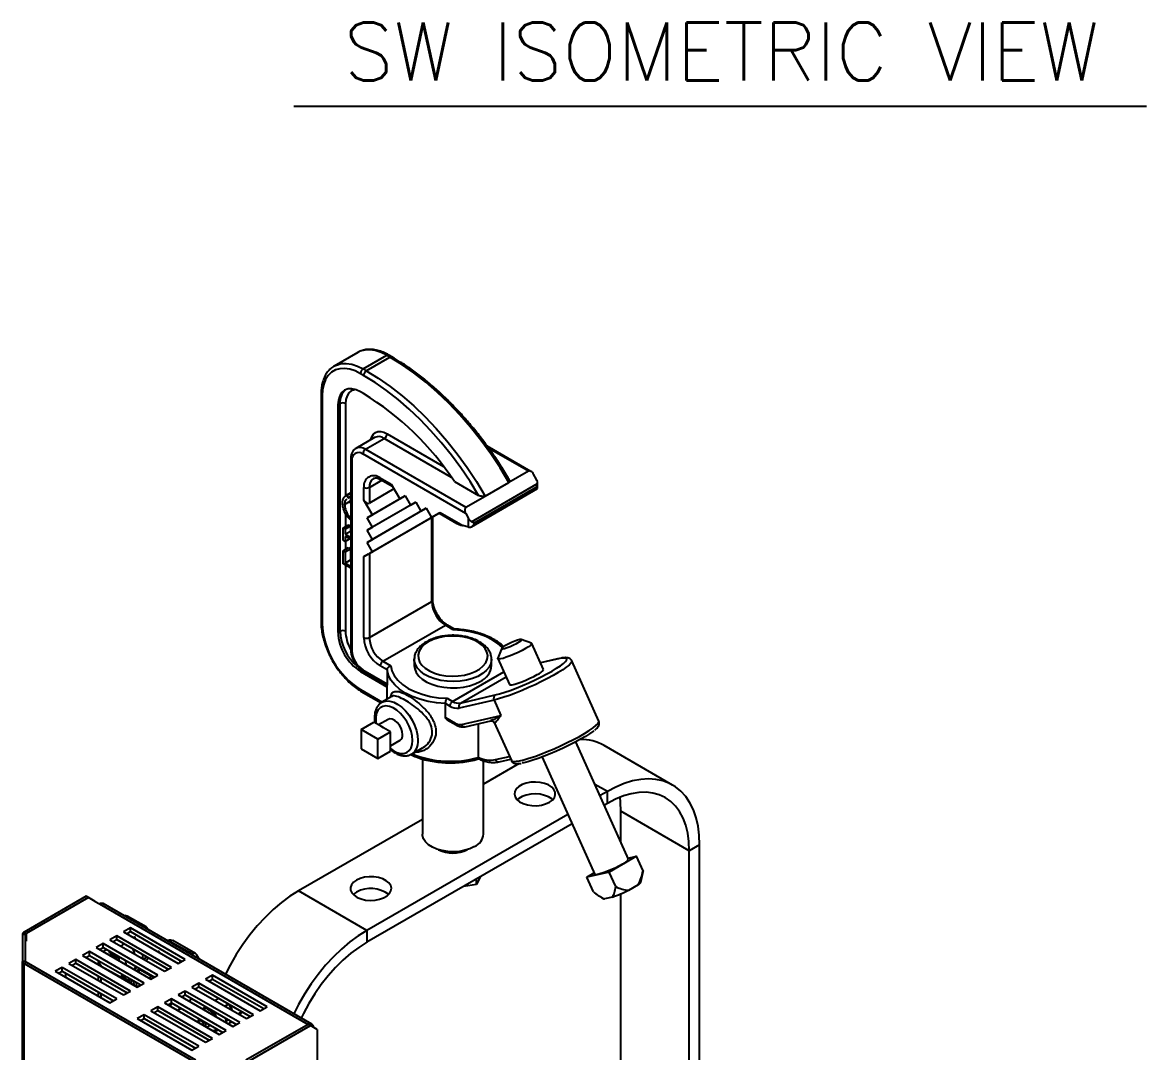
# Model space of a CAD drawing. Extents: x 7 to 135, y 3 to 97.
# Drawn here: x 10.19 to 24.73, y 82.47 to 95.78 of the extents above; entities that cross this region are included whole.
import ezdxf
from ezdxf.enums import TextEntityAlignment as Align

# ---------------------------------------------------------------- set-up
doc = ezdxf.new("R2010")
doc.units = 0
doc.header["$MEASUREMENT"] = 0
doc.layers.add('OBJECT', color=7, linetype='CONTINUOUS')
doc.styles.get("Standard").update_dxf_attribs({"font": 'SIMPLEX'})

msp = doc.modelspace()

# ---------------------------------------------------------------- linework, layer by layer
at = {"layer": 'OBJECT', "color": 1}
msp.add_line((13.697, 94.7), (24.729, 94.7), dxfattribs=at)
at = {"layer": 'OBJECT'}
for p, q in [((14.527, 91.514), (14.221, 91.338)), ((14.596, 91.3), (14.902, 91.477)), ((14.942, 91.454), (14.902, 91.477)), ((14.967, 91.456), (14.927, 91.479)), ((14.636, 91.277), (14.942, 91.454)), ((14.601, 91.216), (14.561, 91.239)), ((14.596, 91.3), (14.636, 91.277)), ((14.051, 90.974), (14.051, 88.03)), ((14.066, 90.953), (14.066, 88.01)), ((14.601, 90.981), (14.561, 91.004)), ((14.296, 90.851), (14.269, 90.836)), ((14.269, 90.836), (14.269, 87.892)), ((14.296, 87.908), (14.296, 90.851)), ((14.367, 90.851), (14.367, 89.653)), ((14.904, 90.462), (15.635, 90.04)), ((14.743, 90.413), (14.501, 90.273)), ((14.626, 90.261), (14.868, 90.401)), ((15.74, 89.898), (14.868, 90.401)), ((16.766, 89.974), (16.199, 90.302)), ((15.922, 89.431), (14.59, 90.2)), ((14.626, 90.261), (15.924, 89.511)), ((16.732, 89.978), (16.221, 90.273)), ((14.434, 90.139), (14.434, 87.675)), ((14.449, 90.118), (14.449, 87.655)), ((14.816, 89.891), (14.957, 89.809)), ((14.826, 89.868), (14.972, 89.784)), ((16.732, 89.978), (16.481, 89.833)), ((16.838, 89.871), (16.8, 89.938)), ((14.604, 89.605), (14.604, 89.768)), ((14.675, 89.768), (14.837, 89.862)), ((14.675, 89.768), (14.675, 89.564)), ((14.993, 89.748), (14.675, 89.564)), ((14.957, 89.809), (15.068, 89.618)), ((15.776, 89.846), (16.089, 89.665)), ((15.995, 89.26), (16.852, 89.755)), ((15.996, 89.323), (16.852, 89.818)), ((16.838, 89.77), (16.03, 89.304)), ((16.03, 89.297), (16.838, 89.763)), ((16.175, 89.656), (16.481, 89.833)), ((16.838, 89.763), (16.838, 89.77)), ((16.852, 89.755), (16.852, 89.819)), ((14.355, 89.548), (14.426, 89.589)), ((14.434, 89.697), (14.368, 89.659)), ((14.383, 89.665), (14.434, 89.695)), ((14.383, 89.665), (14.399, 89.632)), ((14.399, 89.632), (14.392, 89.625)), ((14.399, 89.632), (14.434, 89.653)), ((14.434, 89.638), (14.426, 89.589)), ((14.426, 89.589), (14.434, 89.537)), ((14.714, 89.414), (14.604, 89.605)), ((15.137, 89.658), (14.645, 89.374)), ((15.275, 89.578), (14.645, 89.215)), ((15.137, 89.658), (14.714, 89.414)), ((15.275, 89.578), (14.714, 89.255)), ((15.068, 89.618), (15.137, 89.658)), ((15.137, 89.658), (15.068, 89.618)), ((15.137, 89.658), (15.206, 89.538)), ((15.206, 89.538), (15.275, 89.578)), ((15.275, 89.578), (15.206, 89.538)), ((15.275, 89.578), (15.343, 89.459)), ((15.924, 89.511), (16.175, 89.656)), ((14.367, 89.431), (14.367, 89.262)), ((15.412, 89.499), (14.645, 89.056)), ((15.412, 89.499), (14.714, 89.095)), ((15.577, 89.434), (14.714, 88.936)), ((15.343, 89.459), (15.412, 89.499)), ((15.412, 89.499), (15.343, 89.459)), ((15.412, 89.499), (15.481, 89.379)), ((15.481, 89.379), (15.592, 89.443)), ((15.577, 89.435), (15.481, 89.379)), ((15.577, 89.434), (15.497, 89.388)), ((15.577, 89.435), (15.805, 89.303)), ((15.592, 89.443), (15.885, 89.274)), ((15.922, 89.431), (15.959, 89.364)), ((14.335, 89.244), (14.406, 89.284)), ((14.406, 89.284), (14.433, 89.269)), ((14.645, 89.374), (14.714, 89.414)), ((14.714, 89.255), (14.645, 89.374)), ((15.482, 89.38), (14.675, 88.913)), ((15.482, 88.292), (15.482, 89.38)), ((15.497, 88.312), (15.497, 89.388)), ((15.959, 89.255), (15.959, 89.364)), ((16.03, 89.304), (16.03, 89.297)), ((14.335, 89.085), (14.335, 89.244)), ((14.335, 89.244), (14.362, 89.228)), ((14.362, 89.228), (14.433, 89.269)), ((14.362, 89.228), (14.362, 89.162)), ((14.362, 89.162), (14.433, 89.203)), ((14.362, 89.162), (14.434, 89.121)), ((14.433, 89.269), (14.433, 89.203)), ((14.433, 89.203), (14.434, 89.202)), ((14.645, 89.215), (14.714, 89.255)), ((14.714, 89.095), (14.645, 89.215)), ((15.959, 89.255), (15.885, 89.274)), ((14.362, 89.069), (14.335, 89.085)), ((14.434, 89.094), (14.362, 89.135)), ((14.362, 89.135), (14.362, 89.069)), ((14.362, 89.069), (14.419, 89.102)), ((14.367, 89.072), (14.367, 88.968)), ((14.645, 89.056), (14.714, 89.095)), ((14.714, 88.936), (14.645, 89.056)), ((14.335, 88.949), (14.406, 88.99)), ((14.335, 88.779), (14.335, 88.949)), ((14.335, 88.949), (14.362, 88.934)), ((14.362, 88.934), (14.433, 88.975)), ((14.362, 88.934), (14.362, 88.79)), ((14.406, 88.99), (14.433, 88.975)), ((14.433, 88.975), (14.433, 88.831)), ((14.604, 88.873), (14.714, 88.936)), ((14.604, 87.826), (14.604, 88.873)), ((14.675, 88.913), (14.675, 87.826)), ((14.434, 88.722), (14.335, 88.779)), ((14.362, 88.79), (14.433, 88.831)), ((14.362, 88.79), (14.434, 88.749)), ((14.367, 88.761), (14.367, 87.908)), ((14.433, 88.831), (14.434, 88.83)), ((14.675, 87.826), (15.482, 88.292)), ((14.851, 87.52), (15.659, 87.986)), ((15.761, 87.927), (15.659, 87.986)), ((15.777, 87.934), (15.684, 87.988)), ((14.296, 87.908), (14.269, 87.892)), ((16.389, 87.687), (16.338, 87.558)), ((16.772, 87.753), (16.641, 87.801)), ((16.926, 87.414), (16.776, 87.749)), ((15.256, 87.545), (15.256, 87.463)), ((16.256, 87.463), (16.256, 87.545)), ((16.338, 87.553), (16.488, 87.217)), ((17.12, 87.552), (16.888, 87.499)), ((17.111, 87.549), (16.889, 87.498)), ((14.588, 87.403), (14.561, 87.388)), ((14.59, 87.41), (14.905, 87.228)), ((14.905, 87.407), (14.816, 87.458)), ((14.851, 87.52), (14.954, 87.46)), ((14.905, 87.407), (14.905, 87.228)), ((17.644, 86.745), (17.294, 87.525)), ((14.561, 87.388), (14.903, 87.19)), ((14.601, 87.387), (14.904, 87.212)), ((15.751, 87), (16.414, 87.383)), ((15.853, 86.978), (16.443, 87.319)), ((14.561, 87.152), (14.84, 86.991)), ((14.571, 87.13), (14.827, 86.982)), ((14.903, 87.212), (14.903, 87.027)), ((14.83, 86.985), (14.837, 86.989)), ((14.964, 87.063), (14.837, 86.989)), ((15.66, 86.792), (15.66, 86.971)), ((15.716, 86.939), (15.66, 86.971)), ((15.682, 87.04), (15.751, 87)), ((16.288, 87.017), (15.837, 86.913)), ((15.853, 86.978), (16.304, 87.083)), ((16.288, 87.017), (16.377, 86.819)), ((15.868, 86.702), (16.377, 86.819)), ((14.568, 86.638), (14.731, 86.732)), ((14.822, 86.679), (14.731, 86.732)), ((14.917, 86.768), (14.792, 86.696)), ((14.857, 86.659), (14.822, 86.679)), ((15.66, 86.792), (15.787, 86.719)), ((15.682, 86.762), (15.797, 86.696)), ((15.915, 86.673), (16.246, 86.75)), ((16.081, 86.712), (16.081, 86.278)), ((16.281, 86.741), (16.28, 86.742)), ((16.281, 86.741), (16.29, 86.728)), ((16.29, 86.728), (16.512, 86.236)), ((16.294, 86.723), (16.29, 86.728)), ((14.786, 86.512), (14.568, 86.638)), ((14.568, 86.638), (14.568, 86.387)), ((14.786, 86.512), (14.948, 86.606)), ((14.948, 86.606), (14.857, 86.659)), ((14.948, 86.501), (14.948, 86.606)), ((14.568, 86.387), (14.786, 86.261)), ((14.786, 86.261), (14.786, 86.512)), ((14.948, 86.46), (14.948, 86.501)), ((14.948, 86.426), (15.073, 86.498)), ((14.948, 86.355), (14.948, 86.46)), ((15.224, 86.318), (15.363, 86.398)), ((18.029, 84.96), (17.347, 86.477)), ((18.598, 85.918), (17.714, 86.429)), ((14.786, 86.261), (14.948, 86.355)), ((15.361, 86.255), (15.361, 85.283)), ((16.082, 86.275), (16.081, 86.278)), ((16.151, 85.283), (16.151, 86.234)), ((16.308, 86.247), (16.488, 86.289)), ((16.354, 86.219), (16.504, 86.253)), ((16.909, 86.28), (17.591, 84.763)), ((16.613, 86.197), (16.151, 85.93)), ((17.754, 85.835), (17.594, 85.927)), ((17.754, 85.835), (17.66, 85.781)), ((17.754, 85.681), (17.754, 85.835)), ((17.754, 85.681), (17.715, 85.659)), ((17.242, 85.539), (14.642, 84.039)), ((18.814, 85.069), (17.93, 85.579)), ((17.93, 85.178), (17.93, 85.579)), ((15.361, 85.474), (13.758, 84.549)), ((17.297, 85.417), (14.642, 83.885)), ((18.947, 85.145), (18.814, 85.069)), ((18.814, 80.152), (18.814, 85.069)), ((18.947, 80.211), (18.947, 85.145)), ((18.131, 84.997), (17.778, 84.793)), ((18.023, 84.972), (18.131, 84.997)), ((18.216, 84.808), (18.131, 84.997)), ((17.778, 84.793), (17.488, 84.726)), ((17.488, 84.726), (17.583, 84.781)), ((17.863, 84.604), (17.778, 84.793)), ((18.188, 84.664), (18.211, 84.778)), ((18.216, 84.808), (18.209, 84.775)), ((16.062, 84.633), (15.892, 84.607)), ((16.108, 84.731), (16.062, 84.633)), ((16.062, 84.633), (16.062, 84.705)), ((17.573, 84.537), (17.488, 84.726)), ((18.154, 84.629), (18.027, 84.556)), ((14.642, 84.039), (13.758, 84.549)), ((17.93, 80.033), (17.93, 84.511)), ((11.013, 84.48), (10.208, 84.016)), ((11.041, 84.464), (10.237, 83.999)), ((11.041, 84.464), (11.013, 84.48)), ((11.129, 84.412), (11.041, 84.464)), ((11.129, 84.412), (11.186, 84.38)), ((11.186, 84.38), (13.884, 82.823)), ((13.932, 82.825), (11.231, 84.384)), ((17.672, 84.467), (17.706, 84.447)), ((17.821, 84.469), (17.717, 84.445)), ((11.522, 84.229), (11.506, 84.226)), ((11.789, 84.083), (11.543, 84.223)), ((11.584, 84.071), (11.495, 84.02)), ((12.291, 83.662), (11.584, 84.071)), ((11.584, 84.022), (11.584, 84.071)), ((10.228, 83.987), (10.188, 83.987)), ((10.188, 83.987), (10.188, 83.638)), ((10.237, 83.999), (10.208, 84.016)), ((10.228, 83.638), (10.228, 83.987)), ((10.237, 83.999), (10.237, 83.897)), ((11.407, 83.969), (11.319, 83.918)), ((11.319, 83.918), (12.026, 83.509)), ((11.361, 83.893), (11.407, 83.92)), ((12.114, 83.56), (11.407, 83.969)), ((11.407, 83.92), (11.407, 83.969)), ((11.407, 83.92), (12.072, 83.536)), ((11.495, 84.02), (12.202, 83.611)), ((11.538, 83.995), (11.584, 84.022)), ((11.584, 84.022), (12.248, 83.638)), ((11.624, 83.945), (11.652, 83.961)), ((12.077, 83.904), (12.066, 83.902)), ((12.077, 83.904), (12.07, 83.9)), ((12.384, 83.733), (12.077, 83.904)), ((12.426, 83.741), (12.131, 83.906)), ((14.642, 84.039), (14.642, 83.885)), ((11.053, 83.764), (10.965, 83.713)), ((11.761, 83.356), (11.053, 83.764)), ((11.053, 83.715), (11.053, 83.764)), ((11.23, 83.867), (11.142, 83.815)), ((11.142, 83.815), (11.849, 83.407)), ((11.184, 83.791), (11.23, 83.818)), ((11.229, 83.765), (11.275, 83.792)), ((11.937, 83.458), (11.23, 83.867)), ((11.23, 83.818), (11.23, 83.867)), ((11.23, 83.818), (11.895, 83.434)), ((11.463, 83.834), (11.503, 83.864)), ((11.942, 83.762), (11.961, 83.773)), ((10.188, 78.106), (10.188, 83.638)), ((10.228, 83.638), (10.188, 83.638)), ((10.237, 83.626), (10.208, 83.609)), ((12.432, 82.358), (10.237, 83.626)), ((10.877, 83.662), (10.788, 83.611)), ((10.788, 83.611), (11.495, 83.203)), ((10.831, 83.587), (10.877, 83.613)), ((11.584, 83.254), (10.877, 83.662)), ((10.877, 83.613), (10.877, 83.662)), ((10.877, 83.613), (11.541, 83.23)), ((10.965, 83.713), (11.672, 83.305)), ((11.007, 83.689), (11.053, 83.715)), ((11.053, 83.715), (11.718, 83.332)), ((11.165, 83.646), (11.165, 83.598)), ((11.317, 83.715), (11.342, 83.729)), ((11.342, 83.729), (11.435, 83.677)), ((11.435, 83.685), (11.41, 83.714)), ((11.435, 83.7), (11.435, 83.646)), ((11.797, 83.694), (11.784, 83.687)), ((11.786, 83.648), (11.82, 83.681)), ((12.202, 83.611), (12.291, 83.662)), ((12.226, 83.625), (12.213, 83.632)), ((12.384, 83.733), (12.371, 83.726)), ((12.404, 83.707), (12.384, 83.733)), ((10.208, 83.609), (12.404, 82.342)), ((10.208, 78.077), (10.208, 83.609)), ((10.7, 83.56), (10.611, 83.509)), ((10.611, 83.509), (11.319, 83.101)), ((10.654, 83.485), (10.7, 83.511)), ((11.407, 83.152), (10.7, 83.56)), ((10.7, 83.511), (10.7, 83.56)), ((10.7, 83.511), (11.365, 83.128)), ((10.748, 83.431), (10.748, 83.484)), ((11.207, 83.574), (11.207, 83.58)), ((11.213, 83.573), (11.455, 83.436)), ((11.668, 83.565), (11.66, 83.556)), ((11.68, 83.505), (11.716, 83.526)), ((11.715, 83.527), (11.889, 83.43)), ((12.026, 83.509), (12.114, 83.56)), ((11.165, 83.447), (11.165, 83.394)), ((11.207, 83.37), (11.207, 83.423)), ((11.455, 83.436), (11.517, 83.448)), ((11.463, 83.438), (11.47, 83.422)), ((11.463, 83.438), (11.47, 83.422)), ((11.562, 83.384), (11.562, 83.384)), ((11.586, 83.355), (11.588, 83.356)), ((11.666, 83.309), (11.665, 83.362)), ((11.672, 83.305), (11.761, 83.356)), ((11.672, 83.305), (11.718, 83.332)), ((11.839, 83.458), (11.84, 83.413)), ((11.849, 83.407), (11.937, 83.458)), ((12.468, 83.356), (12.379, 83.305)), ((13.175, 82.948), (12.468, 83.356)), ((12.468, 83.307), (12.468, 83.356)), ((12.644, 83.458), (12.556, 83.407)), ((12.556, 83.407), (13.263, 82.999)), ((12.598, 83.383), (12.644, 83.409)), ((13.352, 83.05), (12.644, 83.458)), ((12.644, 83.409), (12.644, 83.458)), ((12.644, 83.409), (13.309, 83.026)), ((11.165, 83.243), (11.165, 83.19)), ((11.207, 83.165), (11.207, 83.218)), ((11.495, 83.203), (11.584, 83.254)), ((12.291, 83.254), (12.202, 83.203)), ((12.202, 83.203), (12.91, 82.795)), ((12.245, 83.179), (12.291, 83.205)), ((12.268, 83.165), (12.269, 83.193)), ((12.998, 82.846), (12.291, 83.254)), ((12.291, 83.205), (12.291, 83.254)), ((12.291, 83.205), (12.956, 82.822)), ((12.379, 83.305), (13.086, 82.897)), ((12.422, 83.281), (12.468, 83.307)), ((12.468, 83.307), (13.132, 82.924)), ((11.319, 83.101), (11.407, 83.152)), ((11.937, 83.05), (11.849, 82.999)), ((12.644, 82.642), (11.937, 83.05)), ((11.937, 83.001), (11.937, 83.05)), ((12.114, 83.152), (12.026, 83.101)), ((12.026, 83.101), (12.733, 82.693)), ((12.068, 83.077), (12.114, 83.103)), ((12.821, 82.744), (12.114, 83.152)), ((12.114, 83.103), (12.114, 83.152)), ((12.114, 83.103), (12.779, 82.719)), ((12.193, 83.004), (12.239, 83.031)), ((12.519, 83.021), (12.546, 83.054)), ((12.55, 83.056), (12.546, 83.054)), ((12.726, 83.158), (12.68, 83.131)), ((12.854, 83.084), (12.808, 83.058)), ((12.895, 83.008), (12.868, 83.076)), ((12.879, 83.07), (12.895, 83.008)), ((13.263, 82.999), (13.352, 83.05)), ((11.761, 82.948), (11.672, 82.897)), ((11.672, 82.897), (12.379, 82.489)), ((11.715, 82.873), (11.761, 82.899)), ((12.468, 82.54), (11.761, 82.948)), ((11.761, 82.899), (11.761, 82.948)), ((11.761, 82.899), (12.425, 82.515)), ((11.849, 82.999), (12.556, 82.591)), ((11.891, 82.975), (11.937, 83.001)), ((11.937, 83.001), (12.602, 82.617)), ((12.478, 82.893), (12.478, 82.893)), ((12.677, 82.982), (12.674, 82.98)), ((12.674, 82.98), (12.688, 82.923)), ((12.827, 82.868), (12.813, 82.904)), ((12.824, 82.898), (12.837, 82.874)), ((13.026, 82.983), (12.982, 82.957)), ((13.001, 82.947), (13.026, 82.983)), ((13.026, 82.983), (13.025, 82.986)), ((13.086, 82.897), (13.175, 82.948)), ((12.463, 82.862), (12.463, 82.848)), ((12.57, 82.787), (12.616, 82.813)), ((12.721, 82.753), (12.675, 82.726)), ((12.733, 82.693), (12.821, 82.744)), ((12.827, 82.868), (12.805, 82.855)), ((12.814, 82.85), (12.827, 82.868)), ((12.837, 82.874), (12.817, 82.849)), ((12.851, 82.882), (12.837, 82.874)), ((12.863, 82.835), (12.852, 82.828)), ((12.863, 82.835), (12.883, 82.863)), ((12.885, 82.862), (12.873, 82.841)), ((12.898, 82.855), (12.873, 82.841)), ((12.91, 82.795), (12.998, 82.846)), ((13.884, 82.823), (13.079, 82.358)), ((13.108, 82.342), (13.912, 82.806)), ((13.912, 82.806), (13.884, 82.823)), ((14, 82.755), (13.912, 82.806)), ((14, 82.755), (14, 77.427)), ((12.556, 82.591), (12.644, 82.642)), ((12.379, 82.489), (12.468, 82.54))]:
    msp.add_line(p, q, dxfattribs=at)
at = {"layer": 'OBJECT', "flags": 128}
for points in [[(14.902, 91.477), (14.826, 91.514), (14.752, 91.538), (14.681, 91.549), (14.615, 91.545), (14.554, 91.528), (14.527, 91.514)], [(14.224, 91.339), (14.249, 91.351), (14.309, 91.369), (14.376, 91.372), (14.447, 91.362), (14.521, 91.338), (14.596, 91.3)], [(16.481, 89.833), (16.367, 90.02), (16.246, 90.202), (16.118, 90.378), (15.984, 90.546), (15.845, 90.706), (15.702, 90.857), (15.554, 90.999), (15.404, 91.13), (15.251, 91.25), (15.097, 91.358), (14.942, 91.454)], [(14.561, 91.239), (14.49, 91.274), (14.421, 91.297), (14.355, 91.306), (14.293, 91.303), (14.237, 91.287), (14.187, 91.258), (14.144, 91.217), (14.11, 91.165), (14.086, 91.103), (14.071, 91.032), (14.066, 90.953)], [(16.089, 89.665), (15.978, 89.845), (15.86, 90.019), (15.736, 90.186), (15.606, 90.347), (15.472, 90.5), (15.333, 90.645), (15.191, 90.78), (15.046, 90.905), (14.899, 91.02), (14.75, 91.124), (14.601, 91.216)], [(14.636, 91.277), (14.791, 91.181), (14.946, 91.073), (15.098, 90.953), (15.249, 90.822), (15.396, 90.681), (15.54, 90.53), (15.679, 90.37), (15.812, 90.201), (15.94, 90.026), (16.061, 89.844), (16.175, 89.656)], [(14.561, 91.004), (14.504, 91.03), (14.449, 91.043), (14.399, 91.041), (14.355, 91.024), (14.318, 90.994), (14.292, 90.952), (14.275, 90.898), (14.269, 90.836)], [(14.495, 91.033), (14.481, 91.031), (14.442, 91.017), (14.41, 90.991), (14.386, 90.953), (14.372, 90.906), (14.367, 90.851)], [(14.696, 90.386), (14.708, 90.424), (14.727, 90.455), (14.754, 90.477), (14.786, 90.489), (14.822, 90.491), (14.862, 90.481), (14.904, 90.462)], [(15.438, 87.77), (15.386, 87.734), (15.346, 87.693), (15.32, 87.649), (15.307, 87.603), (15.309, 87.557), (15.325, 87.511), (15.355, 87.468), (15.398, 87.429), (15.452, 87.394), (15.517, 87.366), (15.589, 87.345), (15.666, 87.331), (15.746, 87.326), (15.826, 87.329), (15.905, 87.341), (15.978, 87.36), (16.044, 87.386), (16.101, 87.419), (16.147, 87.458), (16.181, 87.5), (16.201, 87.545), (16.206, 87.592), (16.197, 87.638), (16.174, 87.683), (16.137, 87.724), (16.088, 87.761), (16.029, 87.793), (15.96, 87.817), (15.885, 87.835), (15.806, 87.844), (15.726, 87.845), (15.646, 87.838), (15.57, 87.822), (15.5, 87.799), (15.438, 87.77)], [(16.396, 87.696), (16.339, 87.748), (16.266, 87.797), (16.18, 87.84), (16.085, 87.875), (15.982, 87.901), (15.873, 87.918), (15.761, 87.927)], [(16.772, 87.753), (16.775, 87.75), (16.773, 87.74), (16.759, 87.725), (16.732, 87.706), (16.696, 87.683), (16.651, 87.659), (16.601, 87.634), (16.548, 87.61), (16.496, 87.588), (16.447, 87.571), (16.405, 87.557), (16.372, 87.55), (16.349, 87.548), (16.338, 87.552), (16.338, 87.558)], [(16.435, 87.722), (16.407, 87.705), (16.391, 87.691), (16.389, 87.683), (16.4, 87.681), (16.424, 87.686), (16.458, 87.696), (16.498, 87.712), (16.54, 87.73), (16.58, 87.75), (16.613, 87.769), (16.635, 87.785), (16.644, 87.796), (16.639, 87.801), (16.622, 87.8), (16.592, 87.792), (16.555, 87.779), (16.513, 87.761), (16.472, 87.742), (16.435, 87.722)], [(16.256, 87.548), (16.256, 87.539), (16.247, 87.49), (16.224, 87.443), (16.187, 87.399), (16.138, 87.359), (16.078, 87.324), (16.009, 87.296), (15.933, 87.275), (15.851, 87.262), (15.767, 87.256), (15.682, 87.26), (15.6, 87.271), (15.522, 87.29), (15.45, 87.317), (15.388, 87.35), (15.336, 87.389), (15.296, 87.432), (15.27, 87.478), (15.257, 87.527), (15.256, 87.545)], [(17.2, 87.502), (17.212, 87.515), (17.227, 87.535), (17.228, 87.549), (17.217, 87.558), (17.193, 87.561), (17.158, 87.558), (17.111, 87.549)], [(17.12, 87.552), (17.118, 87.552), (17.111, 87.549)], [(15.66, 86.971), (15.545, 86.981), (15.434, 87), (15.328, 87.028), (15.23, 87.064), (15.143, 87.108), (15.066, 87.159), (15.004, 87.215), (14.955, 87.276), (14.922, 87.34), (14.905, 87.407)], [(14.954, 87.46), (14.968, 87.396), (14.998, 87.333), (15.044, 87.274), (15.104, 87.219), (15.178, 87.169), (15.263, 87.127), (15.359, 87.092), (15.462, 87.065), (15.57, 87.048), (15.682, 87.04)], [(15.256, 87.463), (15.262, 87.421), (15.281, 87.373), (15.314, 87.328), (15.36, 87.287), (15.418, 87.251), (15.485, 87.221), (15.56, 87.198), (15.64, 87.183), (15.724, 87.175), (15.809, 87.176), (15.892, 87.186), (15.972, 87.203), (16.045, 87.228), (16.11, 87.259)], [(17.294, 87.525), (17.294, 87.513), (17.283, 87.494), (17.259, 87.469), (17.223, 87.441), (17.176, 87.408), (17.119, 87.373), (17.053, 87.335), (16.981, 87.295), (16.902, 87.256), (16.82, 87.216), (16.735, 87.178), (16.65, 87.141), (16.567, 87.108), (16.488, 87.078), (16.414, 87.053), (16.347, 87.032), (16.288, 87.017)], [(16.304, 87.083), (16.36, 87.098), (16.426, 87.118), (16.498, 87.143), (16.575, 87.172), (16.656, 87.205), (16.738, 87.241), (16.819, 87.278), (16.897, 87.317), (16.971, 87.355), (17.038, 87.392), (17.097, 87.428), (17.147, 87.461), (17.185, 87.49), (17.2, 87.502)], [(16.488, 87.217), (16.489, 87.217), (16.499, 87.213), (16.522, 87.215), (16.556, 87.222), (16.598, 87.236), (16.647, 87.253), (16.699, 87.275), (16.752, 87.299), (16.802, 87.324), (16.846, 87.348)], [(14.837, 86.989), (14.851, 86.996), (14.893, 87.007), (14.941, 87.004), (14.991, 86.989), (15.043, 86.962), (15.095, 86.924), (15.144, 86.876), (15.189, 86.82), (15.229, 86.757), (15.261, 86.692), (15.285, 86.624), (15.299, 86.558), (15.304, 86.495)], [(15.234, 86.495), (15.229, 86.554), (15.214, 86.615), (15.191, 86.678), (15.159, 86.738), (15.121, 86.794), (15.078, 86.844), (15.031, 86.885), (14.983, 86.915), (14.935, 86.934), (14.89, 86.941), (14.849, 86.935), (14.814, 86.917), (14.786, 86.887), (14.767, 86.847), (14.758, 86.798), (14.758, 86.742), (14.761, 86.714)], [(15.105, 86.569), (15.1, 86.61), (15.086, 86.652), (15.064, 86.693), (15.035, 86.728), (15.003, 86.755), (14.97, 86.772), (14.94, 86.775), (14.917, 86.768)], [(16.512, 86.236), (16.519, 86.229), (16.54, 86.224), (16.573, 86.225), (16.619, 86.233), (16.675, 86.246), (16.74, 86.265), (16.814, 86.289), (16.893, 86.319), (16.977, 86.352), (17.064, 86.388), (17.15, 86.427), (17.235, 86.467), (17.316, 86.508), (17.392, 86.548), (17.46, 86.587), (17.52, 86.624), (17.569, 86.657), (17.607, 86.687), (17.632, 86.712), (17.644, 86.732), (17.644, 86.745)], [(17.577, 86.62), (17.566, 86.611), (17.524, 86.581), (17.471, 86.546), (17.408, 86.51), (17.338, 86.472), (17.261, 86.433), (17.181, 86.394), (17.098, 86.357), (17.015, 86.322), (16.935, 86.29), (16.858, 86.262), (16.788, 86.238), (16.725, 86.22), (16.672, 86.207), (16.654, 86.204)], [(14.948, 86.39), (14.983, 86.365), (15.031, 86.34), (15.078, 86.327), (15.121, 86.326), (15.159, 86.339), (15.191, 86.363), (15.214, 86.398), (15.229, 86.443), (15.234, 86.495)], [(17.004, 85.696), (17.043, 85.724), (17.069, 85.756), (17.081, 85.791), (17.079, 85.826), (17.063, 85.861), (17.034, 85.892), (16.993, 85.919), (16.943, 85.939), (16.885, 85.952), (16.824, 85.957), (16.763, 85.954), (16.704, 85.943), (16.652, 85.924), (16.608, 85.899), (16.576, 85.869), (16.557, 85.835), (16.551, 85.8), (16.56, 85.764), (16.583, 85.731), (16.618, 85.702), (16.664, 85.679), (16.719, 85.662), (16.778, 85.652), (16.84, 85.651), (16.9, 85.659), (16.956, 85.674), (17.004, 85.696)], [(18.947, 85.145), (18.942, 85.27), (18.927, 85.387), (18.902, 85.496), (18.867, 85.597), (18.822, 85.688), (18.768, 85.768), (18.706, 85.837), (18.636, 85.894), (18.558, 85.939), (18.473, 85.972), (18.382, 85.991), (18.286, 85.997), (18.185, 85.991), (18.08, 85.971), (17.973, 85.938), (17.864, 85.892), (17.754, 85.835)], [(17.047, 85.727), (17.034, 85.738), (16.993, 85.765), (16.943, 85.785), (16.885, 85.799), (16.824, 85.804), (16.763, 85.801), (16.704, 85.789), (16.652, 85.771), (16.608, 85.746), (16.587, 85.727)], [(18.814, 85.069), (18.809, 85.186), (18.794, 85.296), (18.769, 85.398), (18.734, 85.491), (18.689, 85.574), (18.636, 85.646), (18.574, 85.707), (18.504, 85.755), (18.426, 85.792), (18.343, 85.815), (18.254, 85.825), (18.16, 85.822), (18.062, 85.806), (17.961, 85.777), (17.858, 85.735), (17.754, 85.681)], [(17.93, 85.579), (17.925, 85.696), (17.918, 85.761)], [(16.035, 85.122), (15.977, 85.094), (15.912, 85.074), (15.84, 85.06), (15.765, 85.055), (15.691, 85.058), (15.618, 85.07), (15.55, 85.089), (15.49, 85.115), (15.44, 85.147), (15.401, 85.184), (15.375, 85.224), (15.362, 85.267), (15.361, 85.283)], [(17.949, 84.894), (17.904, 84.869), (17.854, 84.844), (17.801, 84.821), (17.749, 84.799), (17.7, 84.781), (17.658, 84.768), (17.624, 84.76), (17.602, 84.758), (17.591, 84.763), (17.591, 84.763)], [(14.508, 84.688), (14.469, 84.66), (14.443, 84.628), (14.431, 84.593), (14.433, 84.557), (14.449, 84.523), (14.478, 84.492), (14.519, 84.465), (14.569, 84.445), (14.627, 84.431), (14.688, 84.426), (14.749, 84.429), (14.808, 84.441), (14.86, 84.459), (14.904, 84.484), (14.936, 84.515), (14.955, 84.548), (14.961, 84.584), (14.952, 84.619), (14.929, 84.652), (14.894, 84.681), (14.848, 84.705), (14.793, 84.722), (14.734, 84.731), (14.672, 84.732), (14.612, 84.725), (14.556, 84.71), (14.508, 84.688)], [(13.758, 84.549), (13.648, 84.479), (13.539, 84.399), (13.432, 84.308), (13.327, 84.207), (13.226, 84.097), (13.13, 83.98), (13.039, 83.855), (12.954, 83.725), (12.876, 83.59), (12.815, 83.47)], [(14.508, 84.534), (14.469, 84.506), (14.466, 84.503)], [(17.706, 84.447), (17.709, 84.446), (17.717, 84.445)], [(14.642, 84.039), (14.532, 83.969), (14.423, 83.889), (14.316, 83.797), (14.211, 83.697), (14.11, 83.587), (14.014, 83.469), (13.923, 83.345), (13.838, 83.215), (13.76, 83.08), (13.699, 82.96)], [(11.642, 83.731), (11.625, 83.784), (11.62, 83.797)], [(14.642, 83.885), (14.538, 83.819), (14.435, 83.742), (14.334, 83.655), (14.236, 83.558), (14.142, 83.452), (14.053, 83.339), (13.969, 83.219), (13.892, 83.093), (13.822, 82.964), (13.794, 82.905)], [(11.161, 83.654), (11.177, 83.625), (11.213, 83.573)], [(11.53, 83.591), (11.525, 83.645), (11.524, 83.648)], [(11.746, 83.671), (11.745, 83.712), (11.743, 83.726)], [(11.798, 83.694), (11.764, 83.672), (11.756, 83.665)], [(11.638, 83.529), (11.646, 83.55), (11.651, 83.574)], [(11.668, 83.565), (11.662, 83.558), (11.641, 83.527)], [(11.455, 83.436), (11.487, 83.458), (11.492, 83.463)], [(11.503, 83.445), (11.512, 83.429), (11.525, 83.413), (11.539, 83.403), (11.553, 83.399), (11.565, 83.403), (11.572, 83.414), (11.572, 83.416)], [(11.538, 83.383), (11.551, 83.381), (11.562, 83.384)], [(11.552, 83.428), (11.566, 83.418), (11.573, 83.416)], [(11.622, 83.387), (11.626, 83.364), (11.634, 83.327)], [(12.106, 83.055), (12.113, 83.083), (12.116, 83.102)], [(12.193, 83.005), (12.202, 83.012), (12.227, 83.038)], [(12.352, 83.117), (12.354, 83.119), (12.372, 83.158)], [(12.463, 82.862), (12.467, 82.881), (12.478, 82.893), (12.478, 82.893)], [(12.464, 82.848), (12.466, 82.861), (12.474, 82.869), (12.485, 82.872), (12.499, 82.867)]]:
    msp.add_lwpolyline(points, dxfattribs=at)
at = {"layer": 'OBJECT'}
for centre, radius, start, end in [((14.916, 91.456), 0.0251, 65.6929, 125.6176), ((14.956, 91.435), 0.024, 64.0422, 127.2535), ((14.637, 91.236), 0.0768, 122.6055, 177.3945), ((14.678, 91.213), 0.0768, 122.6055, 177.3945), ((14.509, 90.87), 0.214, 131.098, 185.1339), ((14.075, 90.975), 0.024, 184.0434, 247.2623), ((12.635, 87.769), 3.765, 33.4707, 58.5356), ((14.332, 90.783), 0.0769, 62.6097, 117.3903), ((14.827, 90.466), 0.0768, 302.6055, 357.3945), ((14.795, 90.299), 0.126, 54.3824, 114.3071), ((14.535, 90.132), 0.0873, 50.7967, 189.214), ((14.553, 90.162), 0.123, 53.6672, 115.397), ((14.667, 90.196), 0.0768, 122.6055, 177.3945), ((14.459, 90.141), 0.0251, 185.7107, 245.624), ((14.733, 89.789), 0.131, 50.7967, 189.214), ((14.797, 89.782), 0.123, 124.8692, 186.312), ((14.84, 89.888), 0.0246, 173.7012, 234.9867), ((14.639, 89.837), 0.0769, 242.6097, 297.3903), ((15.472, 88.315), 0.0251, 294.3747, 354.3052), ((15.866, 88.309), 0.384, 182.6055, 237.3945), ((14.076, 88.033), 0.0251, 185.6948, 245.6253), ((15.136, 88.056), 1.071, 182.4871, 237.5129), ((15.673, 87.966), 0.0246, 64.7667, 126.3179), ((14.902, 87.921), 0.633, 182.6055, 237.3945), ((14.332, 87.839), 0.0769, 62.6097, 117.3903), ((14.934, 87.937), 0.638, 182.6498, 229.6447), ((14.883, 87.925), 0.517, 181.8866, 209.3009), ((15.064, 87.847), 0.461, 182.6055, 237.3945), ((14.639, 87.894), 0.0769, 242.6097, 297.3903), ((15.058, 87.843), 0.384, 182.6055, 237.3945), ((14.459, 87.678), 0.0251, 185.6948, 245.6253), ((14.756, 87.669), 0.307, 182.6055, 237.3945), ((14.615, 87.407), 0.0246, 173.7012, 234.9867), ((14.893, 87.455), 0.0768, 122.6055, 177.3945), ((16.011, 87.485), 0.246, 293.6249, 355.0549), ((16.799, 87.486), 0.146, 288.7895, 330.4672), ((14.584, 87.149), 0.024, 172.7426, 235.9596), ((15.793, 86.935), 0.0768, 122.6055, 177.3945), ((15.83, 87.12), 0.143, 236.6986, 279.2317), ((15.883, 86.937), 0.0515, 126.2974, 207.8014), ((16.334, 87.041), 0.0515, 126.2974, 207.8014), ((15.81, 87.082), 0.171, 236.6986, 279.2317), ((14.767, 86.543), 0.147, 52.0308, 67.9746), ((15.85, 86.814), 0.114, 236.6986, 279.2317), ((15.811, 86.716), 0.024, 172.7425, 235.9607), ((15.908, 86.715), 0.0423, 198.6051, 278.8719), ((16.25, 86.703), 0.0489, 24.1631, 50.3611), ((15.029, 86.561), 0.0765, 304.8223, 6.4898), ((14.803, 86.481), 0.147, 352.0294, 7.9706), ((15.119, 86.473), 0.187, 304.6659, 7.0225), ((17.413, 85.897), 0.611, 60.5036, 90.8477), ((15.724, 87.545), 1.32, 248.0111, 285.7119), ((16.242, 86.604), 0.363, 243.8079, 280.5074), ((16.349, 86.262), 0.0437, 200.0817, 277.3953), ((15.956, 85.301), 0.196, 293.8664, 354.8134), ((15.756, 85.444), 0.407, 243.0151, 296.9849), ((17.902, 85.032), 0.146, 288.7895, 330.4672), ((18.117, 84.7), 0.0804, 297.6948, 332.9507), ((14.692, 84.197), 0.384, 52.6344, 118.7034), ((17.264, 86.079), 1.703, 289.0968, 296.6127), ((11.212, 84.343), 0.0453, 65.6929, 125.6176), ((10.223, 83.983), 0.0352, 114.3747, 174.3052), ((10.243, 83.985), 0.0151, 114.3747, 174.3052), ((11.393, 83.809), 0.0947, 201.4008, 237.6808), ((10.223, 83.641), 0.0352, 185.6948, 245.6253), ((10.243, 83.639), 0.0151, 185.6948, 245.6253), ((11.695, 83.503), 0.0315, 51.4213, 160.6115), ((11.59, 83.479), 0.111, 199.5409, 229.4016), ((11.59, 83.479), 0.111, 199.5412, 229.6412), ((11.548, 83.41), 0.0288, 250.6419, 7.7032), ((11.546, 83.396), 0.0567, 314.8474, 2.7322), ((11.544, 83.396), 0.0591, 315.9209, 1.8163), ((12.555, 82.953), 0.0743, 52.5581, 116.7489), ((12.481, 82.821), 0.225, 28.5357, 58.0743), ((12.457, 82.801), 0.0779, 4.3983, 57.2903), ((12.47, 82.805), 0.0908, 352.2008, 32.1429), ((12.651, 82.797), 0.0551, 267.5012, 325.1238), ((13.912, 82.79), 0.0393, 350.786, 129.2033)]:
    msp.add_arc(centre, radius, start, end, dxfattribs=at)
for centre, major_axis, ratio, start_param, end_param in [((16.765, 89.918), (-0.0326, 0.0603), 0.595383, 4.729283, 6.30008), ((16.802, 89.85), (-0.0348, 0.0642), 0.558702, 3.910079, 4.727266), ((16.802, 89.791), (0.0354, 0.0612), 0.577335, 4.71243, 5.466039), ((16.802, 89.783), (0.05, -0.0289), 0.00007, 6.283145, 7.068624), ((14.639, 89.625), (-0.0354, 0.0612), 0.577335, 1.570756, 3.141552), ((15.627, 89.463), (0.05, 0.0289), 0.00007, 2.356154, 3.141633), ((15.957, 89.451), (-0.0326, 0.0603), 0.595383, 0.016894, 1.587691), ((15.447, 89.359), (0.05, 0.0289), 0.00007, 6.283145, 7.068543), ((15.92, 89.294), (0.132, -0.027), 0.206185, 3.699612, 4.485092), ((15.995, 89.384), (-0.0348, 0.0642), 0.558702, 1.585674, 2.402861), ((15.995, 89.317), (0.0354, 0.0612), 0.577335, 3.41167, 4.71243), ((15.995, 89.324), (0.05, -0.0289), 0.00007, 0.785439, 1.539048), ((15.995, 89.275), (0.0498, 0.0096), 0.40502, 3.849247, 4.119283), ((14.639, 88.893), (0.05, 0.0289), 0.00007, 0.785358, 2.356154)]:
    msp.add_ellipse(centre, major_axis=major_axis, ratio=ratio, start_param=start_param, end_param=end_param, dxfattribs=at)
for points, knots in [([(14.927, 91.479), (14.914, 91.486), (14.878, 91.506), (14.818, 91.531), (14.748, 91.549), (14.68, 91.556), (14.616, 91.549), (14.563, 91.534), (14.535, 91.517), (14.524, 91.511)], [0, 0, 0, 0, 0.087247, 0.252462, 0.417722, 0.581865, 0.743605, 0.90203, 1, 1, 1, 1]), ([(14.225, 91.338), (14.216, 91.333), (14.19, 91.32), (14.153, 91.286), (14.115, 91.237), (14.086, 91.179), (14.065, 91.113), (14.053, 91.045), (14.052, 90.996), (14.051, 90.974)], [0, 0, 0, 0, 0.0762513, 0.230456, 0.3849507, 0.5415823, 0.7011396, 0.8632269, 1, 1, 1, 1]), ([(16.488, 89.862), (16.476, 89.881), (16.432, 89.957), (16.351, 90.086), (16.241, 90.247), (16.126, 90.403), (16.006, 90.553), (15.882, 90.697), (15.754, 90.833), (15.623, 90.962), (15.489, 91.083), (15.353, 91.195), (15.215, 91.298), (15.086, 91.385), (15.003, 91.434), (14.967, 91.456)], [0, 0, 0, 0, 0.028078, 0.110473, 0.192881, 0.275296, 0.35772, 0.440157, 0.52261, 0.605082, 0.687575, 0.770092, 0.852633, 0.935201, 1, 1, 1, 1]), ([(14.501, 90.272), (14.493, 90.268), (14.475, 90.257), (14.455, 90.229), (14.439, 90.192), (14.435, 90.16), (14.434, 90.142), (14.434, 90.139)], [0, 0, 0, 0, 0.167047, 0.415987, 0.668039, 0.942765, 1, 1, 1, 1]), ([(14.727, 89.882), (14.732, 89.885), (14.742, 89.89), (14.765, 89.891), (14.794, 89.885), (14.816, 89.873), (14.826, 89.868)], [0, 0, 0, 0, 0.2457313, 0.5091255, 0.7614748, 1, 1, 1, 1]), ([(16.487, 89.862), (16.489, 89.859), (16.493, 89.854), (16.492, 89.845), (16.488, 89.838), (16.483, 89.834), (16.481, 89.833)], [0, 0, 0, 0, 0.262643, 0.574229, 0.821705, 1, 1, 1, 1]), ([(14.329, 89.565), (14.329, 89.579), (14.331, 89.606), (14.346, 89.646), (14.369, 89.658), (14.383, 89.665)], [0, 0, 0, 0, 0.280842, 0.561442, 1, 1, 1, 1]), ([(14.382, 89.615), (14.375, 89.61), (14.357, 89.597), (14.356, 89.566), (14.355, 89.548)], [0, 0, 0, 0, 0.395589, 1, 1, 1, 1]), ([(16.175, 89.656), (16.172, 89.655), (16.165, 89.652), (16.15, 89.65), (16.13, 89.65), (16.108, 89.656), (16.096, 89.662), (16.089, 89.665)], [0, 0, 0, 0, 0.138343, 0.27604, 0.470202, 0.74205, 1, 1, 1, 1]), ([(14.434, 89.349), (14.424, 89.356), (14.394, 89.379), (14.358, 89.439), (14.332, 89.507), (14.33, 89.546), (14.329, 89.565)], [0, 0, 0, 0, 0.159775, 0.485804, 0.742709, 1, 1, 1, 1]), ([(14.355, 89.548), (14.357, 89.527), (14.361, 89.486), (14.39, 89.426), (14.417, 89.388), (14.432, 89.376), (14.434, 89.375)], [0, 0, 0, 0, 0.342424, 0.684609, 0.953958, 1, 1, 1, 1]), ([(15.684, 87.988), (15.678, 87.992), (15.659, 88.003), (15.628, 88.029), (15.592, 88.068), (15.56, 88.113), (15.533, 88.163), (15.513, 88.214), (15.5, 88.262), (15.497, 88.295), (15.497, 88.31), (15.497, 88.312)], [0, 0, 0, 0, 0.067195, 0.197029, 0.32808, 0.460156, 0.592759, 0.725244, 0.856827, 0.979681, 1, 1, 1, 1]), ([(14.051, 88.03), (14.051, 88.016), (14.052, 87.974), (14.06, 87.902), (14.079, 87.814), (14.106, 87.725), (14.14, 87.637), (14.183, 87.551), (14.232, 87.467), (14.287, 87.388), (14.347, 87.315), (14.411, 87.249), (14.478, 87.191), (14.532, 87.153), (14.563, 87.134), (14.571, 87.13)], [0, 0, 0, 0, 0.044817, 0.129353, 0.213788, 0.298089, 0.382268, 0.466367, 0.550437, 0.634532, 0.718694, 0.802982, 0.887454, 0.972156, 1, 1, 1, 1]), ([(16.255, 87.548), (16.254, 87.561), (16.253, 87.591), (16.237, 87.636), (16.209, 87.681), (16.17, 87.723), (16.121, 87.761), (16.062, 87.793), (15.996, 87.819), (15.923, 87.839), (15.846, 87.851), (15.768, 87.856), (15.689, 87.853), (15.611, 87.843), (15.537, 87.826), (15.47, 87.802), (15.431, 87.782), (15.413, 87.772)], [0, 0, 0, 0, 0.0497548, 0.1133377, 0.1777041, 0.2439228, 0.3120055, 0.3812183, 0.4507632, 0.5201902, 0.5894439, 0.6585785, 0.7276881, 0.796868, 0.8662089, 0.935826, 1, 1, 1, 1]), ([(15.774, 87.935), (15.772, 87.935), (15.768, 87.934), (15.763, 87.929), (15.761, 87.927), (15.761, 87.927)], [0, 0, 0, 0, 0.531199, 0.989389, 1, 1, 1, 1]), ([(16.413, 87.708), (16.407, 87.714), (16.384, 87.738), (16.333, 87.774), (16.261, 87.817), (16.181, 87.854), (16.093, 87.885), (16, 87.909), (15.903, 87.925), (15.827, 87.933), (15.783, 87.935), (15.774, 87.935)], [0, 0, 0, 0, 0.044141, 0.174626, 0.305946, 0.437516, 0.568982, 0.700264, 0.831367, 0.962338, 1, 1, 1, 1]), ([(15.413, 87.772), (15.403, 87.766), (15.374, 87.748), (15.332, 87.714), (15.294, 87.669), (15.268, 87.619), (15.256, 87.577), (15.257, 87.553), (15.258, 87.545)], [0, 0, 0, 0, 0.109116, 0.315301, 0.5212, 0.723281, 0.918676, 1, 1, 1, 1]), ([(14.434, 87.675), (14.435, 87.666), (14.435, 87.641), (14.444, 87.597), (14.463, 87.545), (14.49, 87.495), (14.523, 87.451), (14.561, 87.413), (14.588, 87.395), (14.601, 87.387)], [0, 0, 0, 0, 0.084367, 0.238908, 0.392867, 0.546381, 0.700222, 0.855221, 1, 1, 1, 1]), ([(17.293, 87.525), (17.292, 87.527), (17.289, 87.538), (17.273, 87.552), (17.253, 87.562), (17.23, 87.566), (17.201, 87.566), (17.164, 87.562), (17.134, 87.555), (17.12, 87.552)], [0, 0, 0, 0, 0.029634, 0.147464, 0.262281, 0.396479, 0.583206, 0.817642, 1, 1, 1, 1]), ([(14.905, 87.407), (14.906, 87.411), (14.907, 87.42), (14.914, 87.434), (14.925, 87.446), (14.939, 87.455), (14.949, 87.459), (14.954, 87.46), (14.954, 87.46)], [0, 0, 0, 0, 0.197775, 0.395366, 0.598087, 0.812874, 0.995764, 1, 1, 1, 1]), ([(14.905, 87.228), (14.905, 87.225), (14.905, 87.218), (14.904, 87.213), (14.904, 87.212), (14.904, 87.212)], [0, 0, 0, 0, 0.295947, 0.59003, 1, 1, 1, 1]), ([(14.95, 87.055), (14.952, 87.065), (14.959, 87.101), (14.984, 87.123), (15.021, 87.132), (15.057, 87.128), (15.1, 87.114), (15.16, 87.086), (15.245, 87.033), (15.348, 86.95), (15.428, 86.867), (15.482, 86.791), (15.514, 86.729), (15.533, 86.665), (15.538, 86.612), (15.532, 86.542), (15.499, 86.461), (15.433, 86.394), (15.367, 86.359), (15.316, 86.343), (15.281, 86.343), (15.267, 86.343)], [0, 0, 0, 0, 0.031639, 0.113084, 0.15597, 0.200255, 0.240565, 0.282422, 0.356437, 0.430552, 0.512519, 0.557476, 0.603785, 0.647049, 0.691837, 0.716662, 0.798831, 0.879423, 0.92244, 0.966692, 1, 1, 1, 1]), ([(14.83, 86.983), (14.822, 86.979), (14.802, 86.966), (14.778, 86.935), (14.756, 86.892), (14.744, 86.842), (14.741, 86.785), (14.743, 86.744), (14.748, 86.723), (14.748, 86.722)], [0, 0, 0, 0, 0.098124, 0.268248, 0.440716, 0.619757, 0.805368, 0.994541, 1, 1, 1, 1]), ([(15.364, 86.401), (15.367, 86.402), (15.402, 86.414), (15.451, 86.472), (15.485, 86.542), (15.493, 86.619), (15.483, 86.667), (15.459, 86.722), (15.436, 86.762), (15.383, 86.829), (15.305, 86.902), (15.206, 86.975), (15.109, 87.034), (15.027, 87.068), (14.981, 87.077), (14.969, 87.063), (14.967, 87.061)], [0, 0, 0, 0, 0.009574, 0.111598, 0.213449, 0.243964, 0.3447, 0.352097, 0.409468, 0.466895, 0.572114, 0.668331, 0.76481, 0.871214, 0.983192, 1, 1, 1, 1]), ([(15.66, 86.971), (15.66, 86.976), (15.661, 86.985), (15.664, 87.001), (15.669, 87.017), (15.676, 87.03), (15.68, 87.037), (15.682, 87.04), (15.682, 87.04)], [0, 0, 0, 0, 0.1977752, 0.395366, 0.598087, 0.8128735, 0.9957643, 1, 1, 1, 1]), ([(16.377, 86.819), (16.377, 86.819), (16.367, 86.813), (16.329, 86.79), (16.284, 86.761), (16.254, 86.754), (16.245, 86.752)], [0, 0, 0, 0, 0.003253, 0.203362, 0.745963, 1, 1, 1, 1]), ([(16.377, 86.819), (16.377, 86.819), (16.369, 86.809), (16.352, 86.787), (16.33, 86.756), (16.314, 86.734), (16.302, 86.721), (16.297, 86.722), (16.294, 86.723)], [0, 0, 0, 0, 0.0027506, 0.1764574, 0.4108781, 0.6494403, 0.8225925, 1, 1, 1, 1]), ([(15.683, 86.763), (15.681, 86.763), (15.675, 86.766), (15.668, 86.773), (15.661, 86.783), (15.66, 86.789), (15.66, 86.792)], [0, 0, 0, 0, 0.09744, 0.481138, 0.77716, 1, 1, 1, 1]), ([(15.797, 86.696), (15.805, 86.692), (15.826, 86.681), (15.861, 86.671), (15.893, 86.669), (15.91, 86.672), (15.915, 86.673)], [0, 0, 0, 0, 0.206271, 0.552369, 0.874997, 1, 1, 1, 1]), ([(16.246, 86.749), (16.247, 86.75), (16.254, 86.752), (16.271, 86.749), (16.277, 86.743), (16.279, 86.741)], [0, 0, 0, 0, 0.146969, 0.753419, 1, 1, 1, 1]), ([(17.592, 86.63), (17.595, 86.633), (17.612, 86.646), (17.628, 86.663), (17.643, 86.686), (17.65, 86.708), (17.651, 86.73), (17.645, 86.741), (17.643, 86.744)], [0, 0, 0, 0, 0.08587, 0.416657, 0.617622, 0.783153, 0.939653, 1, 1, 1, 1]), ([(14.948, 86.375), (14.964, 86.363), (14.996, 86.338), (15.048, 86.312), (15.099, 86.297), (15.148, 86.294), (15.19, 86.301), (15.214, 86.314), (15.225, 86.32)], [0, 0, 0, 0, 0.168813, 0.354203, 0.540509, 0.705282, 0.864094, 1, 1, 1, 1]), ([(15.21, 86.313), (15.234, 86.302), (15.284, 86.279), (15.369, 86.251), (15.463, 86.229), (15.561, 86.214), (15.661, 86.205), (15.762, 86.205), (15.863, 86.211), (15.961, 86.226), (16.037, 86.241), (16.078, 86.255), (16.09, 86.258)], [0, 0, 0, 0, 0.094137, 0.202432, 0.310572, 0.418571, 0.526471, 0.634329, 0.742204, 0.850139, 0.958195, 1, 1, 1, 1]), ([(16.087, 86.258), (16.087, 86.258), (16.086, 86.257), (16.084, 86.262), (16.082, 86.269), (16.082, 86.274), (16.082, 86.275)], [0, 0, 0, 0, 0.101717, 0.536813, 0.912071, 1, 1, 1, 1]), ([(16.087, 86.258), (16.096, 86.254), (16.128, 86.239), (16.184, 86.221), (16.253, 86.21), (16.31, 86.21), (16.343, 86.217), (16.354, 86.219)], [0, 0, 0, 0, 0.092325, 0.348625, 0.604335, 0.857164, 1, 1, 1, 1]), ([(16.512, 86.237), (16.513, 86.235), (16.516, 86.224), (16.531, 86.21), (16.551, 86.2), (16.574, 86.195), (16.601, 86.194), (16.625, 86.198), (16.637, 86.199)], [0, 0, 0, 0, 0.033063, 0.186978, 0.33584, 0.508209, 0.746145, 1, 1, 1, 1]), ([(18.154, 84.629), (18.168, 84.658), (18.195, 84.714), (18.209, 84.777), (18.216, 84.808)], [0, 0, 0, 0, 0.515407, 1, 1, 1, 1]), ([(17.573, 84.537), (17.594, 84.521), (17.636, 84.489), (17.684, 84.458), (17.711, 84.447), (17.717, 84.445)], [0, 0, 0, 0, 0.438721, 0.883111, 1, 1, 1, 1]), ([(17.821, 84.469), (17.83, 84.488), (17.85, 84.528), (17.858, 84.578), (17.863, 84.604)], [0, 0, 0, 0, 0.480505, 1, 1, 1, 1]), ([(17.863, 84.604), (17.883, 84.595), (17.929, 84.575), (17.985, 84.559), (18.019, 84.556), (18.027, 84.556)], [0, 0, 0, 0, 0.376951, 0.863751, 1, 1, 1, 1]), ([(11.507, 84.225), (11.511, 84.226), (11.52, 84.23), (11.533, 84.229), (11.54, 84.223), (11.542, 84.222)], [0, 0, 0, 0, 0.2671982, 0.791726, 1, 1, 1, 1]), ([(11.788, 84.082), (11.787, 84.083), (11.783, 84.086), (11.773, 84.086), (11.764, 84.081), (11.76, 84.079)], [0, 0, 0, 0, 0.1939753, 0.6824923, 1, 1, 1, 1]), ([(11.817, 84.046), (11.817, 84.046), (11.81, 84.058), (11.802, 84.068), (11.793, 84.079)], [0, 0, 0, 0, 0.002811, 1, 1, 1, 1]), ([(12.105, 83.913), (12.093, 83.911), (12.079, 83.91), (12.066, 83.904), (12.064, 83.903)], [0, 0, 0, 0, 0.847383, 1, 1, 1, 1]), ([(12.077, 83.904), (12.085, 83.907), (12.1, 83.914), (12.119, 83.913), (12.128, 83.907), (12.13, 83.905)], [0, 0, 0, 0, 0.419709, 0.839211, 1, 1, 1, 1]), ([(12.426, 83.74), (12.424, 83.741), (12.42, 83.745), (12.405, 83.744), (12.391, 83.737), (12.384, 83.733)], [0, 0, 0, 0, 0.1607887, 0.580291, 1, 1, 1, 1]), ([(12.481, 83.663), (12.474, 83.675), (12.459, 83.7), (12.441, 83.723), (12.431, 83.736)], [0, 0, 0, 0, 0.451127, 1, 1, 1, 1]), ([(12.546, 83.054), (12.55, 83.05), (12.565, 83.035), (12.585, 83.021), (12.6, 83.012)], [0, 0, 0, 0, 0.2575513, 1, 1, 1, 1]), ([(12.6, 83.012), (12.606, 83.008), (12.628, 82.996), (12.655, 82.987), (12.674, 82.98)], [0, 0, 0, 0, 0.268634, 1, 1, 1, 1]), ([(12.696, 82.765), (12.695, 82.764), (12.684, 82.749), (12.679, 82.737), (12.674, 82.726)], [0, 0, 0, 0, 0.070184, 1, 1, 1, 1])]:
    msp.add_open_spline(points, degree=3, knots=knots, dxfattribs=at)

# ---------------------------------------------------------------- texts
at = {"layer": 'OBJECT', "color": 1}
msp.add_text('SW ISOMETRIC VIEW', height=0.75, dxfattribs=at).set_placement((19.23, 95.031), align=Align.CENTER)

doc.saveas('drawing.dxf')
